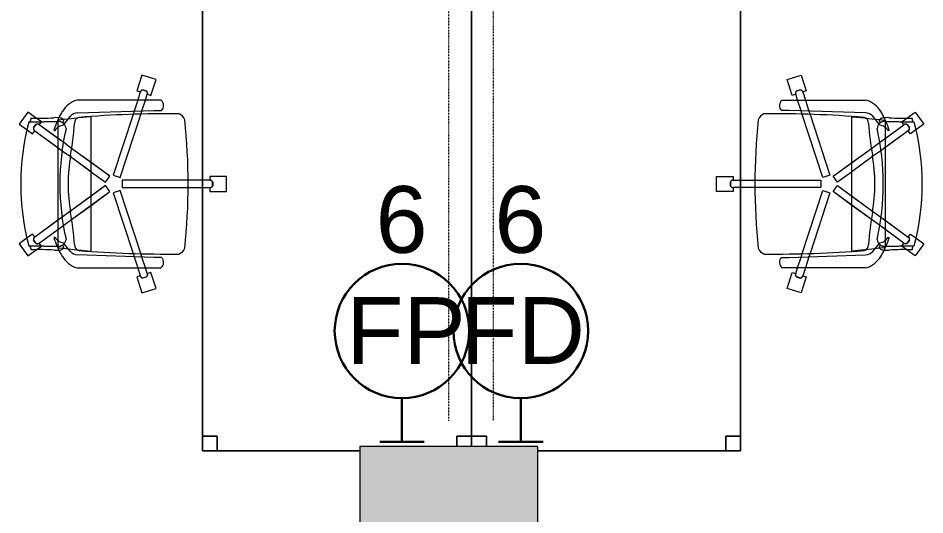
# Model space of a CAD drawing. Header units: inches. Extents: x 385 to 2249, y -1773 to -36.
# Drawn here: x 613.5 to 735.6, y -813.3 to -746.3 of the extents above; entities that cross this region are included whole.
import ezdxf

# ---------------------------------------------------------------- set-up
doc = ezdxf.new("R2010")
doc.units = ezdxf.units.IN
doc.header["$MEASUREMENT"] = 0
doc.linetypes.add('Dash 1_32_', pattern=[0.0625, 0.03125, -0.03125])
for name, color, linetype, lineweight in [('A-ANNO-NOTE', 131, 'Continuous', 30), ('A-DETL', 90, 'Continuous', 9), ('A-WALL', 113, 'Continuous', 13), ('I-FURN', 30, 'Continuous', 9)]:
    doc.layers.add(name, color=color, linetype=linetype, lineweight=lineweight)
doc.styles.add('Swis721 Lt BT', font='swissl.ttf', dxfattribs={"height": 9})

# ---------------------------------------------------------------- blocks, each defined once
blk = doc.blocks.new('Rectangular Table - Rectangular Table-V137-Level 7 POWER _ SIGNAL')
at = {"layer": 'I-FURN'}
for p, q in [((-34, 18.13), (-35.42, 18.13)), ((-35.42, 18.13), (-34, 18.13)), ((36, 18.13), (-35.42, 18.13)), ((-35.42, 18.13), (36, 18.13)), ((-34, 16.13), (-34, 18.13)), ((-34, 18.13), (-34, 16.13)), ((34, 18.13), (34, 16.13)), ((36, 18.13), (34, 18.13)), ((34, 18.13), (36, 18.13)), ((34, 16.13), (34, 18.13)), ((36, 16.13), (36, 18.13)), ((36, 18.13), (36, 16.13)), ((36, -18.13), (36, 18.13)), ((36, 18.13), (36, -18.13)), ((-35.42, 16.13), (-34, 16.13)), ((-34, 16.13), (-35.42, 16.13)), ((34, 16.13), (36, 16.13)), ((36, 16.13), (34, 16.13)), ((-36, 9.2), (-36, -18.13)), ((-36, -18.13), (-36, 9.2)), ((-34, -16.13), (-36, -16.13)), ((-36, -16.13), (-36, -18.13)), ((-36, -18.13), (-36, -16.13)), ((-36, -16.13), (-34, -16.13)), ((-34, -18.13), (-34, -16.13)), ((-34, -16.13), (-34, -18.13)), ((36, -16.13), (34, -16.13)), ((34, -16.13), (34, -18.13)), ((34, -18.13), (34, -16.13)), ((34, -16.13), (36, -16.13)), ((36, -18.13), (36, -16.13)), ((36, -16.13), (36, -18.13)), ((-36, -18.13), (-34, -18.13)), ((-34, -18.13), (-36, -18.13)), ((-36, -18.13), (36, -18.13)), ((36, -18.13), (-36, -18.13)), ((34, -18.13), (36, -18.13)), ((36, -18.13), (34, -18.13))]:
    blk.add_line(p, q, dxfattribs=at)
blk = doc.blocks.new('F-Haworth_Chair_X99-Seminar - X99 Advanced Seminar Chair-V138-Level 7 POWER _ SIGNAL')
at = {"layer": 'I-FURN'}
for p, q in [((-1, 15.13), (1, 15.13)), ((-1, 12.88), (-1, 15.13)), ((-1, 15.13), (1, 15.13)), ((-1, 12.88), (-1, 15.13)), ((1, 15.13), (1, 12.88)), ((1, 15.13), (1, 12.88)), ((-0.52, 12.88), (-1, 12.88)), ((-0.52, 12.88), (-1, 12.88)), ((-0.5, 11.87), (-0.5, 12.88)), ((-0.5, 11.87), (-0.5, 12.88)), ((0.26, 13.26), (-0.26, 13.26)), ((0.26, 13.26), (-0.26, 13.26)), ((-0.25, 13.25), (0.25, 13.25)), ((-0.25, 13.25), (0.25, 13.25)), ((0.5, 12.88), (0.5, 11.87)), ((0.5, 12.88), (0.5, 11.87)), ((1, 12.88), (0.52, 12.88)), ((1, 12.88), (0.52, 12.88)), ((-0.5, 9.91), (-0.5, 11.87)), ((-0.5, 9.91), (-0.5, 11.87)), ((0.5, 11.87), (0.5, 9.91)), ((0.5, 11.87), (0.5, 9.91)), ((-0.5, 1.08), (-0.5, 9.91)), ((-0.5, 1.08), (-0.5, 9.91)), ((0.5, 9.91), (0.5, 1.08)), ((0.5, 9.91), (0.5, 1.08)), ((-11.32, 5.48), (-11.3, 6.32)), ((-9.92, 6.36), (-9.92, 5.36)), ((9.92, 5.36), (9.92, 6.36)), ((11.3, 6.32), (11.32, 5.48)), ((-14.69, 3.72), (-14.08, 5.62)), ((-14.69, 3.72), (-14.08, 5.62)), ((-14.08, 5.62), (-11.94, 4.93)), ((-14.08, 5.62), (-11.94, 4.93)), ((-11.94, 4.93), (-12.09, 4.47)), ((-11.94, 4.93), (-12.09, 4.47)), ((-11.32, -5.06), (-11.32, 5.48)), ((-9.92, 5.36), (-9.57, -4.97)), ((9.57, -4.97), (9.92, 5.36)), ((11.32, 5.48), (11.32, -5.06)), ((11.94, 4.93), (14.08, 5.62)), ((11.94, 4.93), (14.08, 5.62)), ((12.09, 4.47), (11.94, 4.93)), ((12.09, 4.47), (11.94, 4.93)), ((14.08, 5.62), (14.69, 3.72)), ((14.08, 5.62), (14.69, 3.72)), ((-12.55, 3.03), (-14.69, 3.72)), ((-12.55, 3.03), (-14.69, 3.72)), ((-12.53, 4.34), (-12.69, 3.85)), ((-12.53, 4.34), (-12.69, 3.85)), ((-12.68, 3.86), (-12.52, 4.33)), ((-12.68, 3.86), (-12.52, 4.33)), ((-12.09, 4.45), (-11.32, 4.21)), ((-12.09, 4.45), (-11.32, 4.21)), ((-11.32, 4.21), (-9.86, 3.73)), ((-11.32, 4.21), (-9.86, 3.73)), ((-9.86, 3.73), (-9.38, 3.57)), ((-9.86, 3.73), (-9.38, 3.57)), ((9.38, 3.57), (9.86, 3.73)), ((9.38, 3.57), (9.86, 3.73)), ((9.86, 3.73), (11.32, 4.21)), ((9.86, 3.73), (11.32, 4.21)), ((11.32, 4.21), (12.09, 4.45)), ((11.32, 4.21), (12.09, 4.45)), ((12.52, 4.33), (12.68, 3.86)), ((12.52, 4.33), (12.68, 3.86)), ((12.69, 3.85), (12.53, 4.34)), ((12.69, 3.85), (12.53, 4.34)), ((14.69, 3.72), (12.55, 3.03)), ((14.69, 3.72), (12.55, 3.03)), ((-12.4, 3.49), (-12.55, 3.03)), ((-12.4, 3.49), (-12.55, 3.03)), ((-11.32, 3.15), (-12.4, 3.5)), ((-11.32, 3.15), (-12.4, 3.5)), ((-9.83, 2.67), (-11.32, 3.15)), ((-9.83, 2.67), (-11.32, 3.15)), ((-9.37, 2.52), (-9.83, 2.67)), ((-9.37, 2.52), (-9.83, 2.67)), ((-9.38, 3.57), (-0.87, 0.81)), ((-9.38, 3.57), (-0.87, 0.81)), ((-1.18, -0.14), (-9.37, 2.52)), ((-1.18, -0.14), (-9.37, 2.52)), ((0.87, 0.81), (9.38, 3.57)), ((0.87, 0.81), (9.38, 3.57)), ((9.37, 2.52), (1.18, -0.14)), ((9.37, 2.52), (1.18, -0.14)), ((9.83, 2.67), (9.37, 2.52)), ((9.83, 2.67), (9.37, 2.52)), ((11.32, 3.15), (9.83, 2.67)), ((11.32, 3.15), (9.83, 2.67)), ((12.4, 3.5), (11.32, 3.15)), ((12.4, 3.5), (11.32, 3.15)), ((12.55, 3.03), (12.4, 3.49)), ((12.55, 3.03), (12.4, 3.49)), ((-0.87, 0.81), (-1.18, -0.14)), ((-0.87, 0.81), (-1.18, -0.14)), ((0.5, 1.08), (-0.5, 1.08)), ((0.5, 1.08), (-0.5, 1.08)), ((1.18, -0.14), (0.87, 0.81)), ((1.18, -0.14), (0.87, 0.81)), ((-4.79, -5.75), (-1.04, -0.58)), ((-0.23, -1.17), (-3.68, -5.91)), ((-2.89, -3.12), (-1.04, -0.58)), ((-0.23, -1.17), (-1.65, -3.12)), ((-1.04, -0.58), (-0.23, -1.17)), ((-1.04, -0.58), (-0.23, -1.17)), ((0.23, -1.17), (1.04, -0.58)), ((0.23, -1.17), (1.04, -0.58)), ((1.6, -3.06), (0.23, -1.17)), ((1.6, -3.06), (0.23, -1.17)), ((1.04, -0.58), (2.89, -3.12)), ((1.04, -0.58), (4.79, -5.75)), ((-9.07, -3.12), (-2.89, -3.12)), ((-9.07, -3.2), (-9.07, -3.12)), ((-8.9, -4.8), (-9.07, -3.2)), ((-4.79, -5.75), (-2.89, -3.12)), ((-1.65, -3.12), (-3.68, -5.91)), ((-2.89, -3.12), (-1.65, -3.12)), ((-1.65, -3.12), (1.6, -3.12)), ((3.68, -5.91), (1.62, -3.09)), ((1.65, -3.12), (2.89, -3.12)), ((3.68, -5.91), (1.65, -3.12)), ((2.89, -3.12), (9.07, -3.12)), ((2.89, -3.12), (4.79, -5.75)), ((9.07, -3.2), (8.9, -4.8)), ((9.07, -3.12), (9.07, -3.2)), ((-9.13, -5.92), (-8.07, -6.77)), ((-8.88, -4.99), (-8.89, -4.91)), ((-8.75, -6.22), (-8.88, -4.99)), ((-5.57, -6.82), (-4.79, -5.75)), ((-5.57, -6.82), (-4.79, -5.75)), ((-3.68, -5.91), (-4.47, -7.01)), ((-3.68, -5.91), (-4.47, -7.01)), ((4.47, -7.01), (3.68, -5.91)), ((4.47, -7.01), (3.68, -5.91)), ((4.79, -5.75), (5.57, -6.82)), ((4.79, -5.75), (5.57, -6.82)), ((8.07, -6.77), (9.13, -5.92)), ((8.88, -4.99), (8.75, -6.22)), ((8.89, -4.91), (8.88, -4.99)), ((-8.68, -6.87), (-8.75, -6.22)), ((-8.62, -7.42), (-8.68, -6.87)), ((-8.61, -6.81), (-8.23, -6.95)), ((-8.03, -6.81), (-7.95, -6.87)), ((-7.97, -10.12), (-5.57, -6.82)), ((-4.47, -7.01), (-7.16, -10.71)), ((-6.14, -7.6), (-5.57, -6.82)), ((-4.47, -7.01), (-4.9, -7.6)), ((4.9, -7.6), (4.47, -7.01)), ((7.16, -10.71), (4.47, -7.01)), ((5.57, -6.82), (6.14, -7.6)), ((5.57, -6.82), (7.97, -10.12)), ((7.95, -6.87), (8.03, -6.81)), ((8.23, -6.95), (8.61, -6.81)), ((8.68, -6.87), (8.62, -7.42)), ((8.75, -6.22), (8.68, -6.87)), ((-8.6, -7.6), (-8.62, -7.43)), ((-8.49, -7.6), (-8.56, -7.6)), ((-8.42, -7.57), (-8.34, -11.37)), ((-8.34, -11.52), (-8.42, -7.57)), ((-7.65, -7.6), (-8.4, -7.6)), ((-7.97, -10.12), (-6.14, -7.6)), ((-6.14, -7.6), (-7.65, -7.6)), ((-7.18, -7.99), (-7.21, -8.13)), ((-4.9, -7.6), (-7.16, -10.71)), ((-4.9, -7.6), (-6.14, -7.6)), ((4.9, -7.6), (-4.9, -7.6)), ((6.14, -7.6), (4.9, -7.6)), ((7.16, -10.71), (4.9, -7.6)), ((7.65, -7.6), (6.14, -7.6)), ((6.14, -7.6), (7.97, -10.12)), ((7.21, -8.13), (7.18, -7.99)), ((8.4, -7.6), (7.65, -7.6)), ((8.34, -11.37), (8.42, -7.57)), ((8.42, -7.57), (8.34, -11.52)), ((8.6, -7.6), (8.49, -7.6)), ((8.62, -7.43), (8.6, -7.6)), ((-9.7, -11.65), (-8.88, -10.52)), ((-9.7, -11.65), (-8.88, -10.52)), ((-8.88, -10.52), (-8.38, -9.83)), ((-8.88, -10.52), (-8.38, -9.83)), ((-8.38, -9.83), (-7.99, -10.11)), ((-8.38, -9.83), (-7.99, -10.11)), ((-8, -10.58), (-7.59, -10.88)), ((-8, -10.58), (-7.59, -10.88)), ((-7.59, -10.87), (-7.99, -10.57)), ((-7.59, -10.87), (-7.99, -10.57)), ((-7.15, -10.72), (-6.76, -11)), ((-7.15, -10.72), (-6.76, -11)), ((6.76, -11), (7.15, -10.72)), ((6.76, -11), (7.15, -10.72)), ((7.99, -10.57), (7.59, -10.87)), ((7.99, -10.57), (7.59, -10.87)), ((7.59, -10.88), (8, -10.58)), ((7.59, -10.88), (8, -10.58)), ((7.99, -10.11), (8.38, -9.83)), ((7.99, -10.11), (8.38, -9.83)), ((8.38, -9.83), (8.88, -10.52)), ((8.38, -9.83), (8.88, -10.52)), ((8.88, -10.52), (9.7, -11.65)), ((8.88, -10.52), (9.7, -11.65)), ((-8.08, -12.82), (-9.7, -11.65)), ((-8.08, -12.82), (-9.7, -11.65)), ((-7.29, -11.74), (-8.08, -12.82)), ((-7.29, -11.74), (-8.08, -12.82)), ((-6.76, -11), (-7.29, -11.74)), ((-6.76, -11), (-7.29, -11.74)), ((7.29, -11.74), (6.76, -11)), ((7.29, -11.74), (6.76, -11)), ((8.08, -12.82), (7.29, -11.74)), ((8.08, -12.82), (7.29, -11.74)), ((9.7, -11.65), (8.08, -12.82)), ((9.7, -11.65), (8.08, -12.82))]:
    blk.add_line(p, q, dxfattribs=at)
for centre, radius, start, end in [((-0.11, 12.88), 0.407, 111.1651, 180.8349), ((-0.11, 12.88), 0.407, 111.1651, 180.8349), ((-0.09, 12.88), 0.406, 112.6199, 180), ((-0.09, 12.88), 0.406, 166.524, 180), ((-0.09, 12.88), 0.406, 126.0959, 166.524), ((-0.09, 12.88), 0.406, 112.6199, 126.0959), ((0.09, 12.88), 0.406, 53.9041, 67.3801), ((0.09, 12.88), 0.406, 0, 67.3801), ((0.11, 12.88), 0.407, 13.0991, 68.8349), ((0.11, 12.88), 0.407, 359.1651, 68.8349), ((0.09, 12.88), 0.406, 0, 53.9041), ((0.11, 12.88), 0.407, 359.1651, 13.0991), ((0, -75.01), 84.96, 84.1475, 95.8525), ((-8.21, 8.28), 1.31, 110.0433, 159.9567), ((144.06, 7.32), 153.52, 179.4749, 184.5213), ((8.21, 8.28), 1.31, 20.0433, 69.9567), ((-144.06, 7.32), 153.52, 355.4787, 0.5251), ((-10.58, 5.68), 0.956, 45.8901, 138.1099), ((10.58, 5.68), 0.956, 41.8901, 134.1099), ((-12.28, 3.88), 0.407, 183.1651, 252.8349), ((-12.28, 3.88), 0.407, 183.1651, 252.8349), ((-12.27, 3.89), 0.406, 184.6199, 198.0959), ((-12.27, 3.89), 0.406, 184.6199, 252), ((-12.27, 3.89), 0.406, 198.0959, 238.524), ((-12.22, 4.09), 0.407, 71.1651, 140.8349), ((-12.22, 4.09), 0.407, 71.1651, 140.8349), ((-12.22, 4.07), 0.406, 98.9521, 139.3801), ((-12.22, 4.07), 0.406, 72, 139.3801), ((-12.22, 4.07), 0.406, 94.2893, 98.9521), ((-12.22, 4.07), 0.406, 85.476, 94.2893), ((-12.22, 4.07), 0.406, 72, 85.476), ((12.22, 4.09), 0.407, 39.1651, 108.8349), ((12.22, 4.09), 0.407, 39.1651, 108.8349), ((12.22, 4.07), 0.406, 81.0479, 108), ((12.22, 4.07), 0.406, 40.6199, 108), ((12.22, 4.07), 0.406, 40.6199, 81.0479), ((12.27, 3.89), 0.406, 288, 355.3801), ((12.28, 3.88), 0.407, 287.1651, 356.8349), ((12.28, 3.88), 0.407, 287.1651, 356.8349), ((12.27, 3.89), 0.406, 288, 341.9041), ((12.27, 3.89), 0.406, 341.9041, 355.3801), ((-12.27, 3.89), 0.406, 238.524, 252), ((-8.24, -4.59), 0.763, 194.2338, 275.7662), ((8.24, -4.59), 0.763, 264.2338, 345.7662), ((-7.87, -3.92), 3.63, 198.1789, 238.0478), ((-8.18, -4.9), 1.39, 182.8013, 227.1078), ((-11.32, -48.08), 42.84, 79.9767, 85.7699), ((0, 15.97), 22.19, 259.9767, 280.0233), ((11.32, -48.08), 42.84, 94.2301, 100.0233), ((8.18, -4.9), 1.39, 312.8922, 357.1987), ((7.87, -3.92), 3.63, 301.9522, 341.8211), ((-4.71, 1.15), 9.61, 238.0478, 243.9964), ((-5.2, -7.86), 3.74, 170.0936, 184.0143), ((-8.28, -7.33), 0.613, 122.5427, 170.0936), ((-7.37, -7.55), 1.05, 95.9554, 181.1786), ((-7.37, -7.55), 1.05, 145.2002, 181.1786), ((-6.55, -6.76), 1.38, 185.0878, 212.4248), ((0, 26.49), 33.83, 257.2285, 282.7715), ((7.37, -7.55), 1.05, 358.8214, 84.0446), ((6.55, -6.76), 1.38, 327.5752, 354.9122), ((7.37, -7.55), 1.05, 358.8214, 34.7998), ((8.28, -7.33), 0.613, 9.9064, 57.4573), ((5.2, -7.86), 3.74, 355.9857, 9.9064), ((4.71, 1.15), 9.61, 296.0036, 301.9522), ((-36.06, -10.03), 27.2, 357.4882, 4.0143), ((-4.71, 1.15), 9.61, 243.9964, 246.4906), ((-4.71, 1.15), 9.61, 246.6393, 247.073), ((-4.71, 1.15), 9.61, 247.2631, 254.9334), ((-6.55, -6.76), 1.38, 214.0187, 242.9497), ((6.55, -6.76), 1.38, 297.0503, 325.9813), ((4.71, 1.15), 9.61, 285.0666, 292.7369), ((4.71, 1.15), 9.61, 292.927, 293.3607), ((4.71, 1.15), 9.61, 293.5094, 296.0036), ((36.06, -10.03), 27.2, 175.9857, 182.5118), ((-7.66, -10.36), 0.407, 143.1651, 212.8349), ((-7.66, -10.36), 0.407, 143.1651, 212.8349), ((-7.64, -10.36), 0.406, 144, 211.3801), ((-7.64, -10.36), 0.406, 144, 211.3801), ((-7.49, -10.47), 0.406, 256.6199, 324), ((-7.48, -10.49), 0.407, 255.1651, 324.8349), ((-7.49, -10.47), 0.406, 256.6199, 297.0479), ((-7.48, -10.49), 0.407, 255.1651, 269.0991), ((-7.48, -10.49), 0.407, 269.0991, 296.967), ((-7.49, -10.47), 0.406, 297.0479, 324), ((-7.48, -10.49), 0.407, 296.967, 324.8349), ((7.48, -10.49), 0.407, 215.1651, 284.8349), ((7.48, -10.49), 0.407, 215.1651, 284.8349), ((7.49, -10.47), 0.406, 216, 256.4281), ((7.49, -10.47), 0.406, 216, 283.3801), ((7.49, -10.47), 0.406, 256.4281, 283.3801), ((7.64, -10.36), 0.406, 328.6199, 36), ((7.64, -10.36), 0.406, 328.6199, 36), ((7.66, -10.36), 0.407, 341.0991, 36.8349), ((7.66, -10.36), 0.407, 327.1651, 36.8349), ((7.66, -10.36), 0.407, 327.1651, 341.0991), ((0, 20.73), 33.17, 254.4478, 255.4234), ((0, 20.29), 32.89, 255.304, 284.6925), ((0, 20.73), 33.17, 284.5766, 285.5522)]:
    blk.add_arc(centre, radius, start, end, dxfattribs=at)
blk = doc.blocks.new('Rectangular Table - Rectangular Table-V152-Level 7 POWER _ SIGNAL')
at = {"layer": 'I-FURN'}
for p, q in [((-34, 18.13), (-36, 18.13)), ((-36, 18.13), (-36, 16.13)), ((-36, 16.13), (-36, 18.13)), ((-36, 18.13), (-34, 18.13)), ((36, 18.13), (-36, 18.13)), ((-36, 18.13), (-36, -3.06)), ((-36, -3.06), (-36, 18.13)), ((-36, 18.13), (36, 18.13)), ((-34, 16.13), (-34, 18.13)), ((-34, 18.13), (-34, 16.13)), ((34, 18.13), (34, 16.13)), ((36, 18.13), (34, 18.13)), ((34, 18.13), (36, 18.13)), ((34, 16.13), (34, 18.13)), ((36, 16.13), (36, 18.13)), ((36, 18.13), (36, 16.13)), ((36, -18.13), (36, 18.13)), ((36, 18.13), (36, -18.13)), ((-36, 16.13), (-34, 16.13)), ((-34, 16.13), (-36, 16.13)), ((34, 16.13), (36, 16.13)), ((36, 16.13), (34, 16.13)), ((-34, -16.13), (-35.42, -16.13)), ((-35.42, -16.13), (-34, -16.13)), ((-34, -18.13), (-34, -16.13)), ((-34, -16.13), (-34, -18.13)), ((36, -16.13), (34, -16.13)), ((34, -16.13), (34, -18.13)), ((34, -18.13), (34, -16.13)), ((34, -16.13), (36, -16.13)), ((36, -18.13), (36, -16.13)), ((36, -16.13), (36, -18.13)), ((-35.42, -18.13), (-34, -18.13)), ((-34, -18.13), (-35.42, -18.13)), ((-35.42, -18.13), (36, -18.13)), ((36, -18.13), (-35.42, -18.13)), ((34, -18.13), (36, -18.13)), ((36, -18.13), (34, -18.13))]:
    blk.add_line(p, q, dxfattribs=at)
blk = doc.blocks.new('F-Haworth_Chair_X99-Seminar - X99 Advanced Seminar Chair-V153-Level 7 POWER _ SIGNAL')
at = {"layer": 'I-FURN'}
for p, q in [((-8.08, 12.82), (-9.7, 11.65)), ((-8.08, 12.82), (-9.7, 11.65)), ((-7.29, 11.74), (-8.08, 12.82)), ((-7.29, 11.74), (-8.08, 12.82)), ((8.08, 12.82), (7.29, 11.74)), ((8.08, 12.82), (7.29, 11.74)), ((9.7, 11.65), (8.08, 12.82)), ((9.7, 11.65), (8.08, 12.82)), ((-9.7, 11.65), (-8.88, 10.52)), ((-9.7, 11.65), (-8.88, 10.52)), ((-8.34, 11.52), (-8.42, 7.57)), ((-8.42, 7.57), (-8.34, 11.37)), ((-6.76, 11), (-7.29, 11.74)), ((-6.76, 11), (-7.29, 11.74)), ((-7.15, 10.72), (-6.76, 11)), ((-7.15, 10.72), (-6.76, 11)), ((7.29, 11.74), (6.76, 11)), ((7.29, 11.74), (6.76, 11)), ((6.76, 11), (7.15, 10.72)), ((6.76, 11), (7.15, 10.72)), ((8.42, 7.57), (8.34, 11.52)), ((8.34, 11.37), (8.42, 7.57)), ((8.88, 10.52), (9.7, 11.65)), ((8.88, 10.52), (9.7, 11.65)), ((-8.88, 10.52), (-8.38, 9.83)), ((-8.88, 10.52), (-8.38, 9.83)), ((-8.38, 9.83), (-7.99, 10.11)), ((-8.38, 9.83), (-7.99, 10.11)), ((-8, 10.58), (-7.59, 10.88)), ((-8, 10.58), (-7.59, 10.88)), ((-7.59, 10.87), (-7.99, 10.57)), ((-7.59, 10.87), (-7.99, 10.57)), ((-7.97, 10.12), (-6.14, 7.6)), ((-7.97, 10.12), (-5.57, 6.82)), ((-4.9, 7.6), (-7.16, 10.71)), ((-4.47, 7.01), (-7.16, 10.71)), ((7.16, 10.71), (4.47, 7.01)), ((7.16, 10.71), (4.9, 7.6)), ((5.57, 6.82), (7.97, 10.12)), ((6.14, 7.6), (7.97, 10.12)), ((7.59, 10.88), (8, 10.58)), ((7.59, 10.88), (8, 10.58)), ((7.99, 10.57), (7.59, 10.87)), ((7.99, 10.57), (7.59, 10.87)), ((7.99, 10.11), (8.38, 9.83)), ((7.99, 10.11), (8.38, 9.83)), ((8.38, 9.83), (8.88, 10.52)), ((8.38, 9.83), (8.88, 10.52)), ((-8.62, 7.42), (-8.68, 6.87)), ((-8.6, 7.6), (-8.62, 7.43)), ((-8.49, 7.6), (-8.56, 7.6)), ((-7.65, 7.6), (-8.4, 7.6)), ((-6.14, 7.6), (-7.65, 7.6)), ((-7.18, 7.99), (-7.21, 8.13)), ((-5.31, 7.6), (-6.14, 7.6)), ((-6.14, 7.6), (-5.57, 6.82)), ((-4.9, 7.6), (-5.28, 7.6)), ((4.9, 7.6), (-4.9, 7.6)), ((-4.47, 7.01), (-4.9, 7.6)), ((4.9, 7.6), (4.47, 7.01)), ((6.14, 7.6), (4.9, 7.6)), ((5.57, 6.82), (6.14, 7.6)), ((7.65, 7.6), (6.14, 7.6)), ((7.21, 8.13), (7.18, 7.99)), ((8.4, 7.6), (7.65, 7.6)), ((8.6, 7.6), (8.49, 7.6)), ((8.62, 7.43), (8.6, 7.6)), ((8.68, 6.87), (8.62, 7.42)), ((-9.13, 5.92), (-8.07, 6.77)), ((-8.75, 6.22), (-8.88, 4.99)), ((-8.68, 6.87), (-8.75, 6.22)), ((-8.61, 6.81), (-8.23, 6.95)), ((-8.03, 6.81), (-7.95, 6.87)), ((-5.57, 6.82), (-4.79, 5.75)), ((-5.57, 6.82), (-4.79, 5.75)), ((-3.68, 5.91), (-4.47, 7.01)), ((-3.68, 5.91), (-4.47, 7.01)), ((4.47, 7.01), (3.68, 5.91)), ((4.47, 7.01), (3.68, 5.91)), ((4.79, 5.75), (5.57, 6.82)), ((4.79, 5.75), (5.57, 6.82)), ((7.95, 6.87), (8.03, 6.81)), ((8.07, 6.77), (9.13, 5.92)), ((8.23, 6.95), (8.61, 6.81)), ((8.75, 6.22), (8.68, 6.87)), ((8.88, 4.99), (8.75, 6.22)), ((-11.32, 5.06), (-11.32, -5.48)), ((-9.92, -5.36), (-9.57, 4.97)), ((-8.88, 4.99), (-8.89, 4.91)), ((-4.79, 5.75), (-2.89, 3.12)), ((-4.79, 5.75), (-1.04, 0.58)), ((-1.65, 3.12), (-3.68, 5.91)), ((-0.23, 1.17), (-3.68, 5.91)), ((1.04, 0.58), (4.79, 5.75)), ((3.68, 5.91), (1.62, 3.09)), ((3.68, 5.91), (1.65, 3.12)), ((2.89, 3.12), (4.79, 5.75)), ((8.89, 4.91), (8.88, 4.99)), ((9.57, 4.97), (9.92, -5.36)), ((11.32, -5.48), (11.32, 5.06)), ((-8.9, 4.8), (-9.07, 3.2)), ((9.07, 3.2), (8.9, 4.8)), ((-9.07, 3.2), (-9.07, 3.12)), ((-9.07, 3.12), (-2.89, 3.12)), ((-2.89, 3.12), (-1.65, 3.12)), ((-2.89, 3.12), (-1.04, 0.58)), ((-1.65, 3.12), (1.6, 3.12)), ((-0.23, 1.17), (-1.65, 3.12)), ((1.6, 3.06), (0.23, 1.17)), ((1.6, 3.06), (0.23, 1.17)), ((1.04, 0.58), (2.89, 3.12)), ((1.65, 3.12), (2.89, 3.12)), ((2.89, 3.12), (9.07, 3.12)), ((9.07, 3.12), (9.07, 3.2)), ((-1.18, 0.14), (-9.37, -2.52)), ((-1.18, 0.14), (-9.37, -2.52)), ((-0.87, -0.81), (-1.18, 0.14)), ((-0.87, -0.81), (-1.18, 0.14)), ((-1.04, 0.58), (-0.23, 1.17)), ((-1.04, 0.58), (-0.23, 1.17)), ((0.23, 1.17), (1.04, 0.58)), ((0.23, 1.17), (1.04, 0.58)), ((1.18, 0.14), (0.87, -0.81)), ((1.18, 0.14), (0.87, -0.81)), ((9.37, -2.52), (1.18, 0.14)), ((9.37, -2.52), (1.18, 0.14)), ((-9.38, -3.57), (-0.87, -0.81)), ((-9.38, -3.57), (-0.87, -0.81)), ((-0.5, -1.08), (-0.5, -9.91)), ((0.5, -1.08), (-0.5, -1.08)), ((-0.5, -1.08), (-0.5, -9.91)), ((0.5, -1.08), (-0.5, -1.08)), ((0.5, -9.91), (0.5, -1.08)), ((0.5, -9.91), (0.5, -1.08)), ((0.87, -0.81), (9.38, -3.57)), ((0.87, -0.81), (9.38, -3.57)), ((-12.55, -3.03), (-14.69, -3.72)), ((-12.55, -3.03), (-14.69, -3.72)), ((-12.4, -3.49), (-12.55, -3.03)), ((-12.4, -3.49), (-12.55, -3.03)), ((-11.32, -3.15), (-12.4, -3.5)), ((-11.32, -3.15), (-12.4, -3.5)), ((-9.83, -2.67), (-11.32, -3.15)), ((-9.83, -2.67), (-11.32, -3.15)), ((-9.86, -3.73), (-9.38, -3.57)), ((-9.86, -3.73), (-9.38, -3.57)), ((-9.37, -2.52), (-9.83, -2.67)), ((-9.37, -2.52), (-9.83, -2.67)), ((9.83, -2.67), (9.37, -2.52)), ((9.83, -2.67), (9.37, -2.52)), ((9.38, -3.57), (9.86, -3.73)), ((9.38, -3.57), (9.86, -3.73)), ((11.32, -3.15), (9.83, -2.67)), ((11.32, -3.15), (9.83, -2.67)), ((12.4, -3.5), (11.32, -3.15)), ((12.4, -3.5), (11.32, -3.15)), ((12.55, -3.03), (12.4, -3.49)), ((12.55, -3.03), (12.4, -3.49)), ((14.69, -3.72), (12.55, -3.03)), ((14.69, -3.72), (12.55, -3.03)), ((-14.69, -3.72), (-14.08, -5.62)), ((-14.69, -3.72), (-14.08, -5.62)), ((-12.53, -4.34), (-12.69, -3.85)), ((-12.53, -4.34), (-12.69, -3.85)), ((-12.68, -3.86), (-12.52, -4.33)), ((-12.68, -3.86), (-12.52, -4.33)), ((-12.09, -4.45), (-11.32, -4.21)), ((-12.09, -4.45), (-11.32, -4.21)), ((-11.94, -4.93), (-12.09, -4.47)), ((-11.94, -4.93), (-12.09, -4.47)), ((-11.32, -4.21), (-9.86, -3.73)), ((-11.32, -4.21), (-9.86, -3.73)), ((9.86, -3.73), (11.32, -4.21)), ((9.86, -3.73), (11.32, -4.21)), ((11.32, -4.21), (12.09, -4.45)), ((11.32, -4.21), (12.09, -4.45)), ((12.09, -4.47), (11.94, -4.93)), ((12.09, -4.47), (11.94, -4.93)), ((12.52, -4.33), (12.68, -3.86)), ((12.52, -4.33), (12.68, -3.86)), ((12.69, -3.85), (12.53, -4.34)), ((12.69, -3.85), (12.53, -4.34)), ((14.08, -5.62), (14.69, -3.72)), ((14.08, -5.62), (14.69, -3.72)), ((-14.08, -5.62), (-11.94, -4.93)), ((-14.08, -5.62), (-11.94, -4.93)), ((-11.32, -5.48), (-11.3, -6.32)), ((-9.92, -6.36), (-9.92, -5.36)), ((9.92, -5.36), (9.92, -6.36)), ((11.3, -6.32), (11.32, -5.48)), ((11.94, -4.93), (14.08, -5.62)), ((11.94, -4.93), (14.08, -5.62)), ((-0.5, -9.91), (-0.5, -11.87)), ((-0.5, -9.91), (-0.5, -11.87)), ((0.5, -11.87), (0.5, -9.91)), ((0.5, -11.87), (0.5, -9.91)), ((-0.5, -11.87), (-0.5, -12.88)), ((-0.5, -11.87), (-0.5, -12.88)), ((0.5, -12.88), (0.5, -11.87)), ((0.5, -12.88), (0.5, -11.87)), ((-0.52, -12.88), (-1, -12.88)), ((-1, -12.88), (-1, -15.13)), ((-0.52, -12.88), (-1, -12.88)), ((-1, -12.88), (-1, -15.13)), ((0.26, -13.26), (-0.26, -13.26)), ((0.26, -13.26), (-0.26, -13.26)), ((-0.25, -13.25), (0.25, -13.25)), ((-0.25, -13.25), (0.25, -13.25)), ((1, -12.88), (0.52, -12.88)), ((1, -12.88), (0.52, -12.88)), ((1, -15.13), (1, -12.88)), ((1, -15.13), (1, -12.88)), ((-1, -15.13), (1, -15.13)), ((-1, -15.13), (1, -15.13))]:
    blk.add_line(p, q, dxfattribs=at)
for centre, radius, start, end in [((0, -20.29), 32.89, 75.3075, 104.696), ((-36.06, 10.03), 27.2, 355.9857, 2.5118), ((0, -20.73), 33.17, 104.5766, 105.5522), ((0, -20.73), 33.17, 74.4478, 75.4234), ((36.06, 10.03), 27.2, 177.4882, 184.0143), ((-7.66, 10.36), 0.407, 147.1651, 216.8349), ((-7.66, 10.36), 0.407, 161.0991, 175.033), ((-7.66, 10.36), 0.407, 175.033, 188.967), ((-7.66, 10.36), 0.407, 188.967, 202.9009), ((-7.66, 10.36), 0.407, 147.1651, 161.0991), ((-7.64, 10.36), 0.406, 148.6199, 216), ((-7.64, 10.36), 0.406, 148.6199, 216), ((-7.66, 10.36), 0.407, 202.9009, 216.8349), ((-7.48, 10.49), 0.407, 49.0991, 104.8349), ((-7.48, 10.49), 0.407, 35.1651, 104.8349), ((-7.49, 10.47), 0.406, 36, 103.3801), ((-7.49, 10.47), 0.406, 36, 103.3801), ((-7.48, 10.49), 0.407, 35.1651, 49.0991), ((7.48, 10.49), 0.407, 75.1651, 144.8349), ((7.48, 10.49), 0.407, 116.967, 144.8349), ((7.49, 10.47), 0.406, 76.6199, 144), ((7.49, 10.47), 0.406, 130.524, 144), ((7.49, 10.47), 0.406, 117.0479, 130.524), ((7.48, 10.49), 0.407, 75.1651, 116.967), ((7.49, 10.47), 0.406, 76.6199, 117.0479), ((7.64, 10.36), 0.406, 324, 31.3801), ((7.64, 10.36), 0.406, 324, 17.9041), ((7.66, 10.36), 0.407, 323.1651, 32.8349), ((7.64, 10.36), 0.406, 17.9041, 31.3801), ((7.66, 10.36), 0.407, 323.1651, 351.033), ((7.66, 10.36), 0.407, 351.033, 32.8349), ((-4.71, -1.15), 9.61, 116.0036, 121.9522), ((-5.2, 7.86), 3.74, 175.9857, 189.9064), ((-4.71, -1.15), 9.61, 113.5094, 116.0036), ((-4.71, -1.15), 9.61, 112.927, 113.3607), ((-4.71, -1.15), 9.61, 105.0666, 112.7369), ((-7.37, 7.55), 1.05, 178.8214, 214.7998), ((-7.37, 7.55), 1.05, 178.8214, 264.0446), ((-6.55, 6.76), 1.38, 147.5752, 174.9122), ((-6.55, 6.76), 1.38, 117.0503, 145.9813), ((0, -26.49), 33.83, 77.2285, 102.7715), ((6.55, 6.76), 1.38, 34.0187, 62.9497), ((4.71, -1.15), 9.61, 67.2631, 74.9334), ((7.37, 7.55), 1.05, 275.9554, 1.1786), ((6.55, 6.76), 1.38, 5.0878, 32.4248), ((7.37, 7.55), 1.05, 325.2002, 1.1786), ((4.71, -1.15), 9.61, 66.6393, 67.073), ((4.71, -1.15), 9.61, 63.9964, 66.4906), ((5.2, 7.86), 3.74, 350.0936, 4.0143), ((4.71, -1.15), 9.61, 58.0478, 63.9964), ((-7.87, 3.92), 3.63, 121.9522, 161.8211), ((-8.28, 7.33), 0.613, 189.9064, 237.4573), ((0, -15.97), 22.19, 79.9767, 100.0233), ((8.28, 7.33), 0.613, 302.5427, 350.0936), ((7.87, 3.92), 3.63, 18.1789, 58.0478), ((-8.18, 4.9), 1.39, 132.8922, 177.1987), ((-8.24, 4.59), 0.763, 84.2338, 165.7662), ((-11.32, 48.08), 42.84, 274.2301, 280.0233), ((11.32, 48.08), 42.84, 259.9767, 265.7699), ((8.24, 4.59), 0.763, 14.2338, 95.7662), ((8.18, 4.9), 1.39, 2.8013, 47.1078), ((144.06, -7.32), 153.52, 175.4787, 180.5251), ((-144.06, -7.32), 153.52, 359.4749, 4.5213), ((-12.28, -3.88), 0.407, 107.1651, 176.8349), ((-12.28, -3.88), 0.407, 107.1651, 176.8349), ((-12.27, -3.89), 0.406, 108, 175.3801), ((-12.27, -3.89), 0.406, 121.476, 161.9041), ((-12.27, -3.89), 0.406, 108, 121.476), ((12.28, -3.88), 0.407, 3.1651, 72.8349), ((12.28, -3.88), 0.407, 3.1651, 72.8349), ((12.27, -3.89), 0.406, 45.0479, 72), ((12.27, -3.89), 0.406, 4.6199, 72), ((12.27, -3.89), 0.406, 4.6199, 45.0479), ((-12.27, -3.89), 0.406, 161.9041, 175.3801), ((-12.22, -4.09), 0.407, 219.1651, 288.8349), ((-12.22, -4.09), 0.407, 219.1651, 288.8349), ((-12.22, -4.07), 0.406, 220.6199, 261.0479), ((-12.22, -4.07), 0.406, 220.6199, 288), ((-12.22, -4.07), 0.406, 261.0479, 265.7107), ((-12.22, -4.07), 0.406, 265.7107, 274.524), ((-12.22, -4.07), 0.406, 274.524, 288), ((12.22, -4.07), 0.406, 252, 319.3801), ((12.22, -4.09), 0.407, 251.1651, 320.8349), ((12.22, -4.09), 0.407, 251.1651, 320.8349), ((12.22, -4.07), 0.406, 252, 265.476), ((12.22, -4.07), 0.406, 265.476, 305.9041), ((12.22, -4.07), 0.406, 305.9041, 319.3801), ((-10.58, -5.68), 0.956, 221.8901, 314.1099), ((10.58, -5.68), 0.956, 225.8901, 318.1099), ((-8.21, -8.28), 1.31, 200.0433, 249.9567), ((0, 75.01), 84.96, 264.1475, 275.8525), ((8.21, -8.28), 1.31, 290.0433, 339.9567), ((-0.11, -12.88), 0.407, 179.1651, 220.967), ((-0.11, -12.88), 0.407, 179.1651, 248.8349), ((-0.09, -12.88), 0.406, 180, 193.476), ((-0.09, -12.88), 0.406, 180, 247.3801), ((-0.09, -12.88), 0.406, 193.476, 233.9041), ((-0.11, -12.88), 0.407, 220.967, 248.8349), ((-0.09, -12.88), 0.406, 233.9041, 247.3801), ((0.09, -12.88), 0.406, 292.6199, 360), ((0.09, -12.88), 0.406, 292.6199, 306.0959), ((0.11, -12.88), 0.407, 291.1651, 0.8349), ((0.11, -12.88), 0.407, 291.1651, 346.9009), ((0.09, -12.88), 0.406, 306.0959, 346.524), ((0.09, -12.88), 0.406, 346.524, 360), ((0.11, -12.88), 0.407, 346.9009, 0.8349)]:
    blk.add_arc(centre, radius, start, end, dxfattribs=at)

msp = doc.modelspace()

# ---------------------------------------------------------------- hatches: boundary and pattern name
at = {"layer": 'A-WALL'}
msp.add_hatch(color=7, dxfattribs=at).paths.add_polyline_path([(683.47, -828.06), (683.47, -804.06), (659.47, -804.06), (659.47, -828.06), (674.54, -828.06)], flags=0)

# ---------------------------------------------------------------- linework, layer by layer
at = {"layer": 'A-ANNO-NOTE'}
for p, q in [((665.17, -803.4), (665.17, -797.54)), ((681.17, -803.4), (681.17, -797.54)), ((668.17, -803.4), (662.17, -803.4)), ((684.17, -803.4), (678.17, -803.4))]:
    msp.add_line(p, q, dxfattribs=at)
for centre in [(665.17, -788.47), (681.17, -788.47)]:
    msp.add_circle(centre, 9.07, dxfattribs=at)
at = {"layer": 'A-DETL', "linetype": 'Dash 1_32_', "lineweight": 13}
for p, q in [((671.47, -800.58), (671.47, -613.58)), ((674.47, -613.58), (674.47, -800.58)), ((677.47, -613.58), (677.47, -800.58))]:
    msp.add_line(p, q, dxfattribs=at)
at = {"layer": 'A-WALL', "color": 8, "lineweight": 20}
for p, q in [((659.47, -804.06), (659.47, -828.06)), ((683.47, -804.06), (659.47, -804.06)), ((683.47, -828.06), (683.47, -804.06))]:
    msp.add_line(p, q, dxfattribs=at)

# ---------------------------------------------------------------- block references
at = {"layer": 'I-FURN'}
for name, p, rotation in [('Rectangular Table - Rectangular Table-V152-Level 7 POWER _ SIGNAL', (656.41, -768.64), 89.99999999999987), ('Rectangular Table - Rectangular Table-V137-Level 7 POWER _ SIGNAL', (692.67, -768.64), 90.00000000000011), ('F-Haworth_Chair_X99-Seminar - X99 Advanced Seminar Chair-V153-Level 7 POWER _ SIGNAL', (626.41, -768.64), 89.9999999999998), ('F-Haworth_Chair_X99-Seminar - X99 Advanced Seminar Chair-V138-Level 7 POWER _ SIGNAL', (722.67, -768.64), 90.00000000000021)]:
    msp.add_blockref(name, p, dxfattribs=dict(at, rotation=rotation))

# ---------------------------------------------------------------- texts
at = {"layer": 'A-ANNO-NOTE', "lineweight": 9, "char_height": 9, "attachment_point": 1, "style": 'Swis721 Lt BT'}
for s, insert, width in [('6', (661.62, -768.93), 8.181), ('6', (677.62, -768.93), 8.181), ('FP', (657.69, -783.91), 18.18), ('FD', (673.07, -783.91), 19.695)]:
    msp.add_mtext(s, dxfattribs=dict(at, insert=insert, width=width))

doc.saveas('drawing.dxf')
